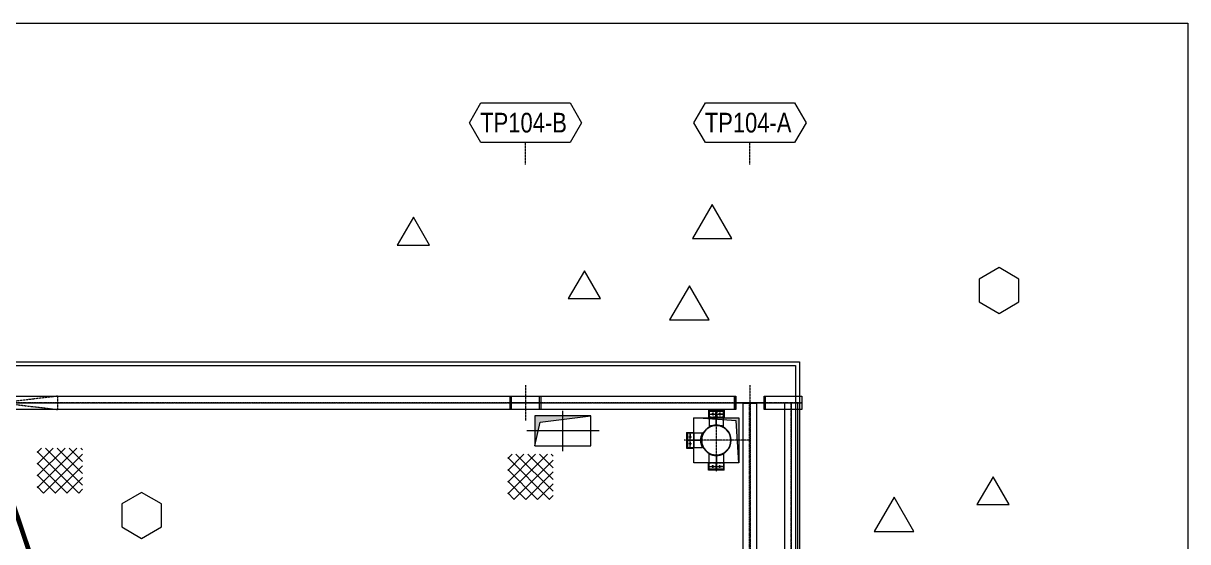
# Model space of a CAD drawing. Header units: inches. Extents: x 209270 to 234360, y -180214 to -150194.
# Drawn here: x 218804 to 234360, y -157119 to -150194 of the extents above; entities that cross this region are included whole.
import ezdxf
from ezdxf.enums import TextEntityAlignment as Align

# ---------------------------------------------------------------- set-up
doc = ezdxf.new("R2010")
doc.units = ezdxf.units.IN
doc.header["$LTSCALE"] = 10
doc.header["$MEASUREMENT"] = 0
for name, pattern in [('CENTER', [2, 1.25, -0.25, 0.25, -0.25]), ('CENTER2', [1.125, 0.75, -0.125, 0.125, -0.125]), ('HIDDEN', [0.375, 0.25, -0.125]), ('PHANTOM', [2.5, 1.25, -0.25, 0.25, -0.25, 0.25, -0.25])]:
    doc.linetypes.add(name, pattern=pattern)
doc.layers.add('$AUDIT_BAD_LAYER1', color=7, linetype='Continuous')
for name, color, linetype, lineweight in [('AM_VIEWS', 1, 'Continuous', 0), ('BOX', 1, 'Continuous', 5), ('CEN', 1, 'CENTER', 9), ('CENETR LINE', 1, 'CENTER2', 9), ('CIVIL', 6, 'Continuous', 9), ('DIM.', 42, 'Continuous', 13), ('handrail', 11, 'FENCELINE1', 9), ('HIDDEN', 3, 'HIDDEN', 9), ('hoist', 221, 'Continuous', 9), ('MAIN OBJECT', 2, 'Continuous', 18), ('PANTHOM', 8, 'PHANTOM', 0), ('REV-C', 3, 'Continuous', 18), ('REV-F', 30, 'Continuous', 9), ('Sheeting', 4, 'Continuous', 0), ('STR25', 30, 'Continuous', 5), ('TEXT', 4, 'Continuous', 13)]:
    doc.layers.add(name, color=color, linetype=linetype, lineweight=lineweight)
doc.styles.add('TEXT_350', font='arial.ttf', dxfattribs={"width": 0.8, "height": 3.5})
doc.linetypes.add('FENCELINE1', pattern='A,0.25,-0.1,[133,ltypeshp.shx,S=0.1,R=0,X=-0.1,Y=0],-0.1,1', length=1.45)

# ---------------------------------------------------------------- blocks, each defined once
blk = doc.blocks.new('A$C426f7GU6TT')
at = {"layer": 'CEN'}
for p, q in [((0, 236), (0, -236)), ((-236, 0), (236, 0))]:
    blk.add_line(p, q, dxfattribs=at)
blk.add_circle((0, 0), 5, dxfattribs=at)
at = {"layer": 'MAIN OBJECT'}
blk.add_lwpolyline([(4, -180, 0.414214), (15, -190), (89, -190), (89, -205), (-89, -205), (-89, -190), (-15, -190, 0.414214), (-4, -180), (-4, 180, 0.414214), (-15, 190), (-89, 190), (-89, 205), (89, 205), (89, 190), (15, 190, 0.414214), (4, 180), (4, -180)], format="xyb", dxfattribs=at)
blk = doc.blocks.new('A$C67244592')
at = {"layer": 'hoist', "lineweight": 0, "const_width": 62.5}
for points in [[(-1604, 15050), (-1404, 15050)], [(-100, -500), (100, -500)]]:
    blk.add_lwpolyline(points, dxfattribs=at)
blk.add_lwpolyline([(0, -500), (4, 5160, 0.081795), (-153, 6122), (-1342, 9644, -0.081584), (-1500, 10604), (-1500, 15050)], format="xyb", dxfattribs=at)
blk = doc.blocks.new('A$C0HI87687')
at = {"layer": 'CEN'}
for p, q in [((500, 89), (2000, -89)), ((2000, 89), (500, -89))]:
    blk.add_line(p, q, dxfattribs=at)
blk.add_lwpolyline([(500, 89), (2000, 89), (2000, -89), (500, -89)], close=True, dxfattribs=at)
blk = doc.blocks.new('A$C94658011')
at = {"layer": 'MAIN OBJECT'}
h = blk.add_hatch(color=6, dxfattribs=at)
h.dxf.hatch_style = 1
h.paths.add_polyline_path([(300, 300), (-300, 300), (-300, -300), (-267, 258)])
at = {"layer": 'CEN'}
for p, q in [((0, 420, 0), (0, -420, 0)), ((-440, 0), (430, 0))]:
    blk.add_line(p, q, dxfattribs=at)
at = {"layer": 'CENETR LINE'}
for p, q in [((105, 351, 2717256), (-105, 351, 2717256)), ((98, 351, 2717256), (-98, 351, 2717256)), ((-83, 351, 2717256), (-27, 351, 0)), ((-45, 369, 0), (-45, 333, 0)), ((-45, 369, 0), (-45, 333, 0)), ((0, 195, 52558612), (0, 401, 55275868)), ((27, 351, 0), (63, 351, 0)), ((45, 369, 0), (45, 333, 0)), ((45, 369, 0), (45, 333, 0)), ((194, 0, 49841356), (400, 0, 52558612)), ((368, 45, -2717256), (332, 45, -2717256)), ((368, 45, -2717256), (332, 45, -2717256)), ((350, -105), (350, 105, 0)), ((350, -98, 0), (350, 98, 0)), ((350, 83, 0), (350, 27, -2717256)), ((368, -45, -2717256), (332, -45, -2717256)), ((368, -45, -2717256), (332, -45, -2717256)), ((350, -27, -2717256), (350, -63, -2717256)), ((0, -195, 52558612), (0, -401, 55275868)), ((105, -351, 2717256), (-105, -351, 2717256)), ((98, -351, 2717256), (-98, -351, 2717256)), ((-83, -351, 2717256), (-27, -351, 0)), ((-45, -369, 0), (-45, -333, 0)), ((-45, -369, 0), (-45, -333, 0)), ((27, -351, 0), (63, -351, 0)), ((45, -369, 0), (45, -333, 0)), ((45, -369, 0), (45, -333, 0))]:
    blk.add_line(p, q, dxfattribs=at)
at = {"layer": 'HIDDEN'}
for p, q in [((-5, 401, 0), (-5, 307, 0)), ((5, 307, 0), (5, 401, 0)), ((-105, 307, 2717256), (105, 307, 2717256)), ((306, 105, 0), (306, -105)), ((400, 5, -2717256), (306, 5, -2717256)), ((306, -5, -2717256), (400, -5, -2717256)), ((-105, -307, 2717256), (105, -307, 2717256)), ((-5, -401, 0), (-5, -307, 0)), ((5, -307, 0), (5, -401, 0))]:
    blk.add_line(p, q, dxfattribs=at)
at = {"layer": 'MAIN OBJECT', "ltscale": 10}
for p, q in [((-95, 186, -4474740), (-95, 386, -2717256)), ((-95, 386, -2717256), (95, 386, -2717256)), ((-5, 386, -5434512), (5, 386, -5434512)), ((-3, 209, 56749858), (-3, 401, 55275868)), ((3, 209, 56749851), (3, 401, 55275868)), ((95, 386, -2717256), (95, 186, -4474456)), ((-95, 186, 2717256), (-91, 179, 2717256)), ((95, 186, 2717256), (91, 179, 2717256)), ((185, 95), (178, 91)), ((185, 95, -7191996), (385, 95, -5434512)), ((208, 3, 54032602), (400, 3, 52558612)), ((385, 95, -5434512), (385, -95, -5434512)), ((385, 5, -8151768), (385, -5, -8151768)), ((185, -95), (178, -91)), ((385, -95, -5434512), (185, -95, -7191712)), ((208, -3, 54032595), (400, -3, 52558612)), ((-95, -186, 2717256), (-91, -179, 2717256)), ((-95, -186, -4474740), (-95, -386, -2717256)), ((-3, -209, 56749858), (-3, -401, 55275868)), ((3, -209, 56749851), (3, -401, 55275868)), ((95, -186, 2717256), (91, -179, 2717256)), ((95, -386, -2717256), (95, -186, -4474456)), ((-95, -386, -2717256), (95, -386, -2717256)), ((-5, -386, -5434512), (5, -386, -5434512))]:
    blk.add_line(p, q, dxfattribs=at)
at = {"layer": 'MAIN OBJECT', "color": 6, "elevation": 2717256}
blk.add_lwpolyline([(-300, -300), (-267, 258), (300, 300)], dxfattribs=at)
at = {"layer": 'MAIN OBJECT', "elevation": 2717256}
blk.add_lwpolyline([(-300, -300), (300, -300), (300, 300), (-300, 300)], close=True, dxfattribs=at)
at = {"layer": 'MAIN OBJECT'}
for centre, radius in [((-45, 351, 0), 9), ((45, 351, 0), 9), ((0, 0), 200), ((0, 0), 195), ((350, 45, -2717256), 9), ((350, -45, -2717256), 9), ((-45, -351, 0), 9), ((45, -351, 0), 9)]:
    blk.add_circle(centre, radius, dxfattribs=at)
at = {"layer": 'MAIN OBJECT', "ltscale": 10}
for centre, radius in [((-45, 351, 0), 9), ((45, 351, 0), 8.95), ((350, 45, -2717256), 9), ((350, -45, -2717256), 8.95), ((-45, -351, 0), 9), ((45, -351, 0), 8.95)]:
    blk.add_circle(centre, radius, dxfattribs=at)
for centre, radius, start, end in [((0, 0, 2717256), 201, 61.8045, 121.5044), ((0, 0, 2717256), 209, 62.9739, 117.0465), ((-1, 0), 201, 331.8045, 31.5044), ((-1, 0), 209, 332.9739, 27.0465), ((0, 0, 2717256), 201, 238.4956, 298.1955), ((0, 0, 2717256), 209, 242.9535, 297.0261)]:
    blk.add_arc(centre, radius, start, end, dxfattribs=at)
at = {"layer": 'STR25'}
for p, q in [((-105, 401, 2717256), (105, 401, 2717256)), ((-105, 401, 2717256), (-105, 301, 2717256)), ((105, 401, 2717256), (105, 301, 2717256)), ((-105, 301, 2717256), (105, 301, 2717256)), ((300, 105, 0), (300, -105)), ((400, 105, 0), (300, 105, 0)), ((400, 105, 0), (400, -105, 0)), ((400, -105, 0), (300, -105)), ((-105, -301, 2717256), (105, -301, 2717256)), ((-105, -401, 2717256), (-105, -301, 2717256)), ((105, -401, 2717256), (105, -301, 2717256)), ((-105, -401, 2717256), (105, -401, 2717256))]:
    blk.add_line(p, q, dxfattribs=at)
blk = doc.blocks.new('A$C2b85e723')
blk.add_blockref('A$C94658011', (0, 0))
blk = doc.blocks.new('A$Ccfc223fc')
at = {"layer": 'MAIN OBJECT'}
h = blk.add_hatch(color=6, dxfattribs=at)
h.dxf.hatch_style = 1
h.paths.add_polyline_path([(-375, -200), (-375, 200), (375, 200), (-305, 116)])
at = {"layer": 'CENETR LINE'}
for p, q in [((0, -269), (0, 269)), ((483, 0), (-483, 0))]:
    blk.add_line(p, q, dxfattribs=at)
at = {"layer": 'CIVIL'}
blk.add_lwpolyline([(-375, -200), (375, -200), (375, 200), (-375, 200)], close=True, dxfattribs=at)
blk.add_lwpolyline([(-375, -200), (-305, 116), (375, 200)], dxfattribs=at)
blk = doc.blocks.new('A$Ca106b763')
at = {"layer": 'REV-C'}
blk.add_lwpolyline([(0, 373), (-215, 0), (215, 0)], close=True, dxfattribs=at)
blk = doc.blocks.new('A$Cdd6af47b')
at = {"layer": 'REV-F'}
blk.add_lwpolyline([(-264, 457), (-528, 0), (0, 0)], close=True, dxfattribs=at)

msp = doc.modelspace()

# ---------------------------------------------------------------- hatches: boundary and pattern name
at = {"layer": 'PANTHOM'}
h = msp.add_hatch(dxfattribs=at)
h.set_pattern_fill('ANSI37', color=256, scale=887.309452, angle=-180)
h.set_pattern_definition([(225, (322834.59, 2114878.95), (78.4278163, -78.4278163), []), (315, (322834.59, 2114878.95), (78.4278163, 78.4278163), [])])
h.paths.add_polyline_path([(219596, -156470), (219596, -155868), (218989, -155868), (218989, -156470)])
h = msp.add_hatch(dxfattribs=at)
h.set_pattern_fill('ANSI37', color=256, scale=887.309452, angle=-180)
h.set_pattern_definition([(225, (329120.01, 2114796.26), (78.4278163, -78.4278163), []), (315, (329120.01, 2114796.26), (78.4278163, 78.4278163), [])])
h.paths.add_polyline_path([(225881, -156553), (225881, -155950), (225275, -155950), (225275, -156553)])

# ---------------------------------------------------------------- linework, layer by layer
at = {"layer": 'AM_VIEWS'}
msp.add_lwpolyline([(209270, -150194), (234360, -150194), (234360, -180214), (209270, -180214)], close=True, dxfattribs=at)
at = {"layer": 'BOX', "lineweight": 5, "flags": 128}
for points in [[(224916, -151788), (224763, -151523), (224916, -151258), (226108, -151258), (226261, -151523), (226108, -151788)], [(227916, -151788), (227763, -151523), (227916, -151258), (229108, -151258), (229261, -151523), (229108, -151788)], [(220119, -156921), (220384, -157074), (220649, -156921), (220649, -156615), (220384, -156462), (220119, -156615)]]:
    msp.add_lwpolyline(points, close=True, dxfattribs=at)
at = {"layer": 'BOX', "lineweight": 5, "elevation": -8484568, "flags": 128}
msp.add_lwpolyline([(232104, -153610), (231839, -153457), (231573, -153610), (231573, -153916), (231839, -154069), (232104, -153916)], close=True, dxfattribs=at)
at = {"layer": 'CEN'}
for p, q in [((225512, -152079), (225512, -151788)), ((228512, -152079), (228512, -151788)), ((217212, -155264), (228312, -155264)), ((228712, -155264), (229208, -155264)), ((229062, -155264), (229062, -165259))]:
    msp.add_line(p, q, dxfattribs=at)
at = {"layer": 'CEN', "elevation": 1}
msp.add_lwpolyline([(217012, -155264), (228512, -155264), (228512, -165264), (217012, -165264)], close=True, dxfattribs=at)
at = {"layer": 'handrail', "const_width": 10, "elevation": -448149755}
msp.add_lwpolyline([(228512, -159159), (228512, -155264), (217012, -155264), (217012, -156838)], dxfattribs=at)
at = {"layer": 'HIDDEN', "elevation": 1}
msp.add_lwpolyline([(228307, -155268), (217217, -155268), (217217, -155259), (228307, -155259)], close=True, dxfattribs=at)
at = {"layer": 'HIDDEN'}
for points in [[(228507, -165259), (228507, -155268), (228516, -155268), (228516, -165259)], [(229204, -155268), (228717, -155268), (228717, -155259), (229204, -155259)]]:
    msp.add_lwpolyline(points, close=True, dxfattribs=at)
at = {"layer": 'HIDDEN', "elevation": 0}
msp.add_lwpolyline([(229066, -165259), (229066, -155268), (229057, -155268), (229057, -165259)], dxfattribs=at)
at = {"layer": 'MAIN OBJECT', "elevation": 1}
msp.add_lwpolyline([(228307, -155353), (217217, -155353), (217217, -155174), (228307, -155174)], close=True, dxfattribs=at)
at = {"layer": 'MAIN OBJECT'}
for points in [[(229204, -155353), (228717, -155353), (228717, -155174), (229204, -155174)], [(228422, -165259), (228422, -155268), (228601, -155268), (228601, -165259)]]:
    msp.add_lwpolyline(points, close=True, dxfattribs=at)
at = {"layer": 'MAIN OBJECT', "elevation": 0}
msp.add_lwpolyline([(229151, -165259), (229151, -155268), (228972, -155268), (228972, -165259)], dxfattribs=at)
at = {"layer": 'Sheeting'}
for points in [[(216352, -154714), (229172, -154714), (229172, -165814), (216352, -165814)], [(216402, -154764), (229122, -154764), (229122, -165764), (216402, -165764)]]:
    msp.add_lwpolyline(points, close=True, dxfattribs=at)

# ---------------------------------------------------------------- block references
at = {"layer": '$AUDIT_BAD_LAYER1', "rotation": 270.0096740856855}
for p in [(225512, -155264), (228512, -155264, -1)]:
    msp.add_blockref('A$C426f7GU6TT', p, dxfattribs=at)
at = {"layer": 'DIM.'}
for name, p in [('A$C67244592', (220012, -166264)), ('A$C0HI87687', (217262, -155264))]:
    msp.add_blockref(name, p, dxfattribs=at)
at = {"layer": 'DIM.', "xscale": -1}
msp.add_blockref('A$C2b85e723', (228062, -155764), dxfattribs=at)
at = {"layer": 'MAIN OBJECT'}
msp.add_blockref('A$Ccfc223fc', (226012, -155639, -1), dxfattribs=at)
at = {"layer": 'REV-C'}
for p in [(224015, -153157), (226299, -153872, 0), (231759, -156623, 0)]:
    msp.add_blockref('A$Ca106b763', p, dxfattribs=at)
at = {"layer": 'REV-F'}
for p in [(228270, -153070), (227966, -154156, 0), (230700, -156981, 0)]:
    msp.add_blockref('A$Cdd6af47b', p, dxfattribs=at)

# ---------------------------------------------------------------- texts
at = {"layer": 'TEXT', "style": 'TEXT_350', "width": 0.8}
for s, p in [('TP104-B', (225487, -151521, 0)), ('TP104-A', (228487, -151521, 0))]:
    msp.add_text(s, height=262.5, dxfattribs=at).set_placement(p, align=Align.MIDDLE)

doc.saveas('drawing.dxf')
